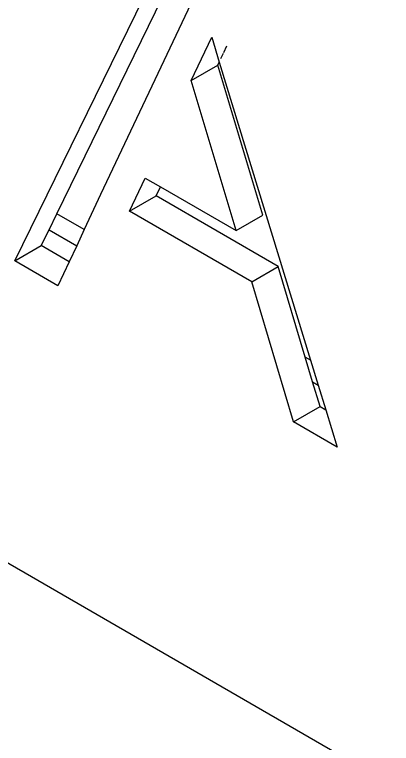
# Model space of a CAD drawing. Header units: millimetres. Extents: x 153 to 4750, y 92 to 3343.
# Drawn here: x 3679.1 to 3709.2, y 2548.9 to 2607.1 of the extents above; entities that cross this region are included whole.
import ezdxf

# ---------------------------------------------------------------- set-up
doc = ezdxf.new("R2010")
doc.units = ezdxf.units.MM

msp = doc.modelspace()

# ---------------------------------------------------------------- linework, layer by layer
for p, q in [((3679.094, 2587.449), (3691.553, 2612.916)), ((3682.461, 2591.22), (3692.728, 2612.238)), ((3693.685, 2609.11), (3685.959, 2592.756)), ((3693.209, 2601.886), (3694.839, 2605.336)), ((3694.839, 2605.336), (3695.446, 2603.354)), ((3695.808, 2604.122), (3696.053, 2604.64)), ((3695.574, 2603.626), (3695.785, 2604.073)), ((3695.331, 2603.11), (3695.446, 2603.354)), ((3695.446, 2603.354), (3702.741, 2579.512)), ((3693.209, 2601.886), (3695.331, 2603.11)), ((3698.921, 2591.1), (3695.331, 2603.11)), ((3696.8, 2589.875), (3693.209, 2601.886)), ((3688.267, 2591.423), (3689.521, 2594.077)), ((3689.521, 2594.077), (3690.733, 2593.378)), ((3690.388, 2592.648), (3690.733, 2593.378)), ((3690.733, 2593.378), (3696.8, 2589.875)), ((3685.959, 2592.756), (3684.65, 2589.957)), ((3688.267, 2591.423), (3690.388, 2592.648)), ((3700.159, 2587.007), (3690.388, 2592.648)), ((3681.838, 2589.947), (3682.461, 2591.22)), ((3684.65, 2589.957), (3682.461, 2591.22)), ((3698.037, 2585.782), (3688.267, 2591.423)), ((3696.8, 2589.875), (3698.921, 2591.1)), ((3681.215, 2588.674), (3681.838, 2589.947)), ((3681.838, 2589.947), (3684.049, 2588.671)), ((3684.65, 2589.957), (3684.049, 2588.671)), ((3679.094, 2587.449), (3681.215, 2588.674)), ((3683.447, 2587.385), (3681.215, 2588.674)), ((3684.049, 2588.671), (3683.447, 2587.385)), ((3682.545, 2585.456), (3679.094, 2587.449)), ((3683.447, 2587.385), (3682.545, 2585.456)), ((3698.037, 2585.782), (3700.159, 2587.007)), ((3702.321, 2579.754), (3700.159, 2587.007)), ((3701.376, 2574.585), (3698.037, 2585.782)), ((3702.741, 2579.512), (3702.321, 2579.754)), ((3702.909, 2577.782), (3702.321, 2579.754)), ((3702.741, 2579.512), (3703.348, 2577.529)), ((3702.909, 2577.782), (3703.348, 2577.529)), ((3703.497, 2575.81), (3702.909, 2577.782)), ((3703.348, 2577.529), (3703.955, 2575.545)), ((3701.376, 2574.585), (3703.497, 2575.81)), ((3703.497, 2575.81), (3703.955, 2575.545)), ((3703.955, 2575.545), (3704.865, 2572.57)), ((3704.865, 2572.57), (3701.376, 2574.585)), ((3938.334, 2413.282), (3663.269, 2572.091))]:
    msp.add_line(p, q)

doc.saveas('drawing.dxf')
